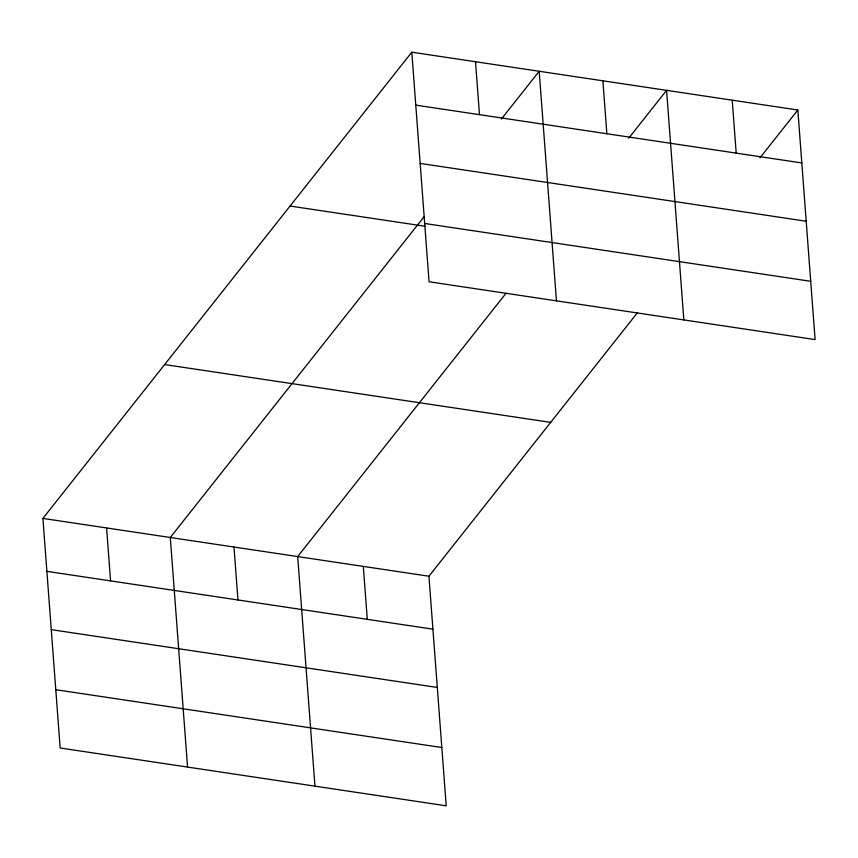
<?xml version="1.0" encoding="UTF-8"?>
<svg xmlns="http://www.w3.org/2000/svg" width="858" height="858" viewBox="0 0 858 858"><rect width="100%" height="100%" fill="white"/><g stroke="black" fill="none" stroke-linecap="round" stroke-linejoin="round"><path stroke-width="1.29" d="M637.258 312.945L428.936 576.233L446.203 805.812L60.167 747.994L42.9 518.414L411.797 52.188L797.833 110.006L815.1 339.586L429.064 281.767L411.797 52.188M424.034 216.806L170.292 537.494L187.559 767.073M501.351 119.08L539.189 71.268L556.456 300.847M506.006 293.286L297.683 556.574L314.95 786.153M628.742 138.17L666.58 90.347L683.847 319.927M759.995 157.829L797.833 110.006M415.787 105.126L801.822 162.945M420.163 163.417L806.198 221.235M424.678 223.477L810.713 281.295M290.068 206.038L425.257 226.287M164.639 364.553L550.675 422.372M42.9 518.414L428.936 576.233M46.879 571.353L432.915 629.171M51.265 629.643L437.301 687.462M55.781 689.703L441.816 747.522M732.206 100.172L736.196 153.121M602.884 80.802L606.874 133.751M475.493 61.722L479.483 114.661M363.309 566.398L367.288 619.347M233.987 547.029L237.966 599.978M106.596 527.949L110.575 580.887"/></g></svg>
